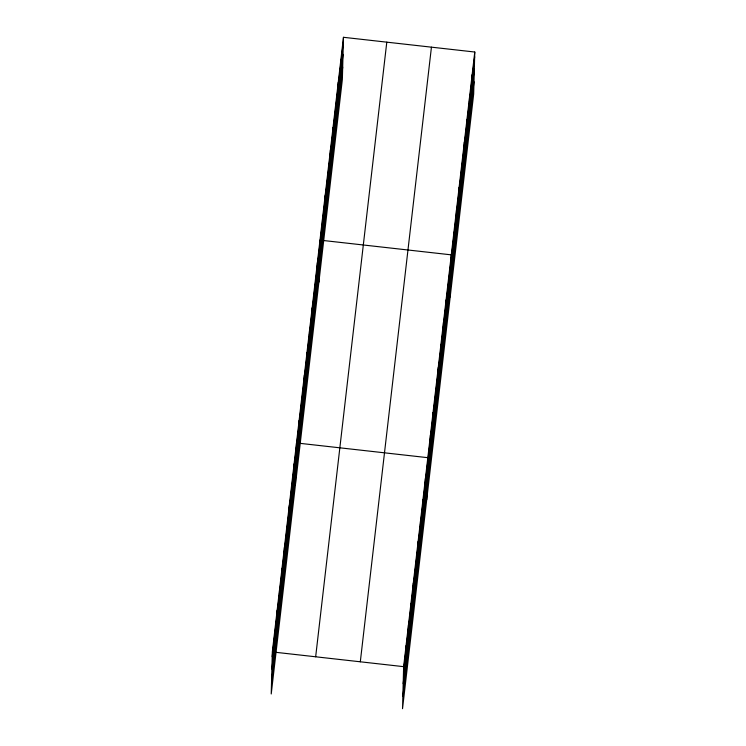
<?xml version="1.0" encoding="UTF-8"?>
<svg xmlns="http://www.w3.org/2000/svg" width="746" height="746" viewBox="0 0 746 746"><rect width="100%" height="100%" fill="white"/><g stroke="black" fill="none" stroke-linecap="round" stroke-linejoin="round"><path stroke-width="1.12" d="M274.621 635.769L274.752 631.032M277.046 614.872L277.167 610.135M279.461 593.975L279.582 589.237M281.876 573.077L282.007 568.34M284.301 552.18L284.422 547.443M286.716 531.283L286.837 526.545M289.131 510.385L289.262 505.648M291.555 489.488L291.677 484.751M293.971 468.591L294.101 463.853M295.416 485.003L296.516 442.956M298.997 425.155L299.127 420.418M301.608 402.626L301.729 397.879M304.219 380.087L304.34 375.341M306.82 357.548L306.951 352.811M309.431 335.01L309.553 330.273M312.042 312.481L312.164 307.734M314.653 289.942L314.775 285.196M317.255 267.404L317.386 262.667M318.887 282.175L319.987 240.128M322.477 222.336L322.598 217.59M325.079 199.797L325.209 195.051M327.69 177.259L327.811 172.522M330.301 154.72L330.422 149.983M332.912 132.191L333.033 127.445M335.514 109.653L335.644 104.906M338.125 87.114L338.246 82.377M340.736 64.576L340.857 59.839M343.468 37.3L342.367 79.346L271.227 693.976L272.327 651.929L343.468 37.3L474.773 52.024L473.673 94.071L402.532 708.7L403.633 666.654L474.773 52.024M405.927 650.503L406.057 645.756M408.351 629.605L408.472 624.859M410.766 608.708L410.897 603.962M413.191 587.811L413.312 583.064M415.606 566.913L415.727 562.167M418.021 546.016L418.152 541.27M420.446 525.119L420.567 520.372M422.861 504.221L422.982 499.475M425.276 483.324L425.406 478.578M426.721 499.727L427.822 457.68L299.939 443.338M430.302 439.888L430.433 435.142M432.913 417.35L433.034 412.613M435.524 394.811L435.645 390.074M438.135 372.282L438.256 367.536M440.737 349.743L440.867 344.997M443.348 327.205L443.469 322.468M445.959 304.666L446.08 299.929M448.56 282.137L448.691 277.391M450.192 296.899L451.293 254.852L323.41 240.51M453.782 237.06L453.904 232.323M456.393 214.522L456.515 209.785M458.995 191.992L459.126 187.246M461.606 169.454L461.727 164.707M464.217 146.915L464.338 142.178M466.819 124.377L466.949 119.64M469.43 101.848L469.551 97.101M472.041 79.309L472.162 74.563M272.206 656.667L343.337 42.046M271.88 668.976L343.02 54.355M271.553 681.658L342.684 67.037M315.661 656.788L386.792 42.158M360.309 661.795L431.44 47.166M403.511 671.4L474.652 56.771M403.194 683.709L474.325 69.08M402.859 696.391L473.99 81.762M275.75 652.312L403.633 666.654"/></g></svg>
